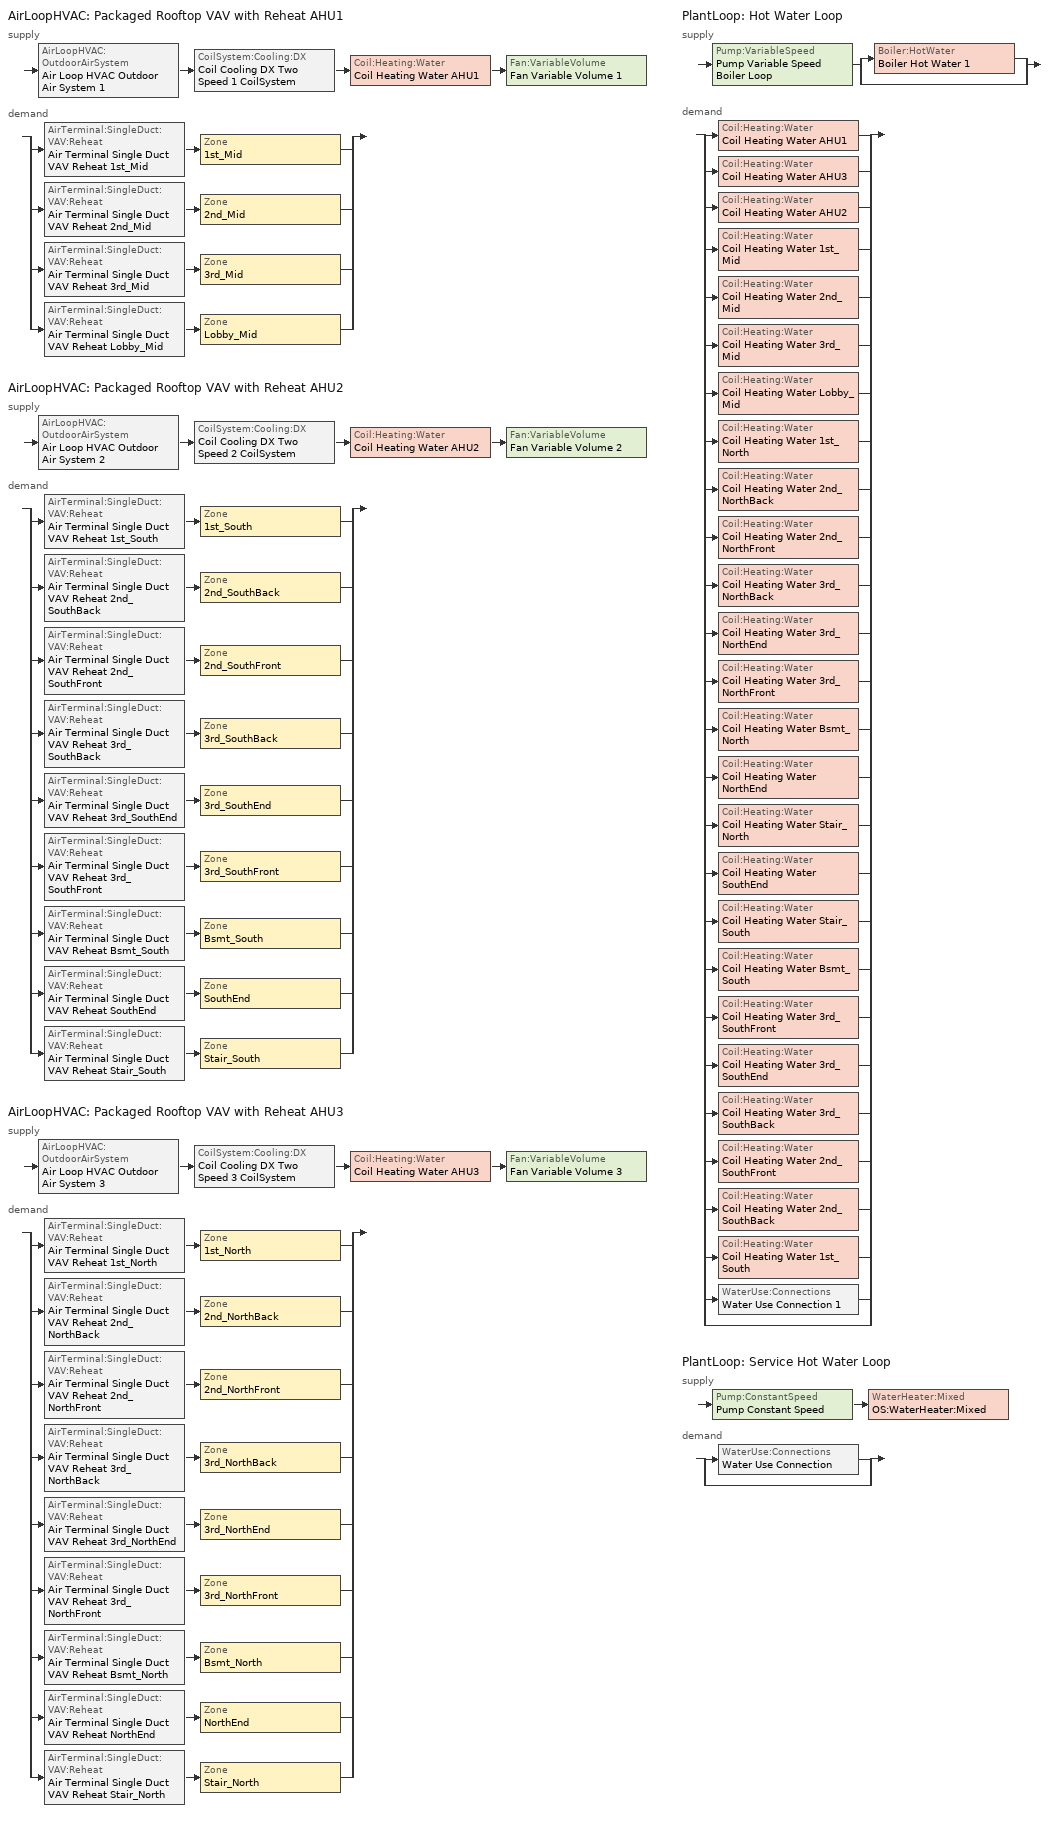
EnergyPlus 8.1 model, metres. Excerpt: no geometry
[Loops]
AirLoopHVAC 'Packaged Rooftop VAV with Reheat AHU1'
 supply: AirLoopHVAC:OutdoorAirSystem 'Air Loop HVAC Outdoor Air System 1' > CoilSystem:Cooling:DX 'Coil Cooling DX Two Speed 1 CoilSystem' > Coil:Heating:Water 'Coil Heating Water AHU1' > Fan:VariableVolume 'Fan Variable Volume 1'
 demand: split
  | AirTerminal:SingleDuct:VAV:Reheat 'Air Terminal Single Duct VAV Reheat 1st_Mid' > Zone '1st_Mid'
  | AirTerminal:SingleDuct:VAV:Reheat 'Air Terminal Single Duct VAV Reheat 2nd_Mid' > Zone '2nd_Mid'
  | AirTerminal:SingleDuct:VAV:Reheat 'Air Terminal Single Duct VAV Reheat 3rd_Mid' > Zone '3rd_Mid'
  | AirTerminal:SingleDuct:VAV:Reheat 'Air Terminal Single Duct VAV Reheat Lobby_Mid' > Zone 'Lobby_Mid'
AirLoopHVAC 'Packaged Rooftop VAV with Reheat AHU2'
 supply: AirLoopHVAC:OutdoorAirSystem 'Air Loop HVAC Outdoor Air System 2' > CoilSystem:Cooling:DX 'Coil Cooling DX Two Speed 2 CoilSystem' > Coil:Heating:Water 'Coil Heating Water AHU2' > Fan:VariableVolume 'Fan Variable Volume 2'
 demand: split
  | AirTerminal:SingleDuct:VAV:Reheat 'Air Terminal Single Duct VAV Reheat 1st_South' > Zone '1st_South'
  | AirTerminal:SingleDuct:VAV:Reheat 'Air Terminal Single Duct VAV Reheat 2nd_SouthBack' > Zone '2nd_SouthBack'
  | AirTerminal:SingleDuct:VAV:Reheat 'Air Terminal Single Duct VAV Reheat 2nd_SouthFront' > Zone '2nd_SouthFront'
  | AirTerminal:SingleDuct:VAV:Reheat 'Air Terminal Single Duct VAV Reheat 3rd_SouthBack' > Zone '3rd_SouthBack'
  | AirTerminal:SingleDuct:VAV:Reheat 'Air Terminal Single Duct VAV Reheat 3rd_SouthEnd' > Zone '3rd_SouthEnd'
  | AirTerminal:SingleDuct:VAV:Reheat 'Air Terminal Single Duct VAV Reheat 3rd_SouthFront' > Zone '3rd_SouthFront'
  | AirTerminal:SingleDuct:VAV:Reheat 'Air Terminal Single Duct VAV Reheat Bsmt_South' > Zone 'Bsmt_South'
  | AirTerminal:SingleDuct:VAV:Reheat 'Air Terminal Single Duct VAV Reheat SouthEnd' > Zone 'SouthEnd'
  | AirTerminal:SingleDuct:VAV:Reheat 'Air Terminal Single Duct VAV Reheat Stair_South' > Zone 'Stair_South'
AirLoopHVAC 'Packaged Rooftop VAV with Reheat AHU3'
 supply: AirLoopHVAC:OutdoorAirSystem 'Air Loop HVAC Outdoor Air System 3' > CoilSystem:Cooling:DX 'Coil Cooling DX Two Speed 3 CoilSystem' > Coil:Heating:Water 'Coil Heating Water AHU3' > Fan:VariableVolume 'Fan Variable Volume 3'
 demand: split
  | AirTerminal:SingleDuct:VAV:Reheat 'Air Terminal Single Duct VAV Reheat 1st_North' > Zone '1st_North'
  | AirTerminal:SingleDuct:VAV:Reheat 'Air Terminal Single Duct VAV Reheat 2nd_NorthBack' > Zone '2nd_NorthBack'
  | AirTerminal:SingleDuct:VAV:Reheat 'Air Terminal Single Duct VAV Reheat 2nd_NorthFront' > Zone '2nd_NorthFront'
  | AirTerminal:SingleDuct:VAV:Reheat 'Air Terminal Single Duct VAV Reheat 3rd_NorthBack' > Zone '3rd_NorthBack'
  | AirTerminal:SingleDuct:VAV:Reheat 'Air Terminal Single Duct VAV Reheat 3rd_NorthEnd' > Zone '3rd_NorthEnd'
  | AirTerminal:SingleDuct:VAV:Reheat 'Air Terminal Single Duct VAV Reheat 3rd_NorthFront' > Zone '3rd_NorthFront'
  | AirTerminal:SingleDuct:VAV:Reheat 'Air Terminal Single Duct VAV Reheat Bsmt_North' > Zone 'Bsmt_North'
  | AirTerminal:SingleDuct:VAV:Reheat 'Air Terminal Single Duct VAV Reheat NorthEnd' > Zone 'NorthEnd'
  | AirTerminal:SingleDuct:VAV:Reheat 'Air Terminal Single Duct VAV Reheat Stair_North' > Zone 'Stair_North'
PlantLoop 'Hot Water Loop'
 supply: Pump:VariableSpeed 'Pump Variable Speed Boiler Loop' > split
  | Boiler:HotWater 'Boiler Hot Water 1'
  | bypass
 demand: split
  | Coil:Heating:Water 'Coil Heating Water AHU1'
  | Coil:Heating:Water 'Coil Heating Water AHU3'
  | Coil:Heating:Water 'Coil Heating Water AHU2'
  | Coil:Heating:Water 'Coil Heating Water 1st_Mid'
  | Coil:Heating:Water 'Coil Heating Water 2nd_Mid'
  | Coil:Heating:Water 'Coil Heating Water 3rd_Mid'
  | Coil:Heating:Water 'Coil Heating Water Lobby_Mid'
  | Coil:Heating:Water 'Coil Heating Water 1st_North'
  | Coil:Heating:Water 'Coil Heating Water 2nd_NorthBack'
  | Coil:Heating:Water 'Coil Heating Water 2nd_NorthFront'
  | Coil:Heating:Water 'Coil Heating Water 3rd_NorthBack'
  | Coil:Heating:Water 'Coil Heating Water 3rd_NorthEnd'
  | Coil:Heating:Water 'Coil Heating Water 3rd_NorthFront'
  | Coil:Heating:Water 'Coil Heating Water Bsmt_North'
  | Coil:Heating:Water 'Coil Heating Water NorthEnd'
  | Coil:Heating:Water 'Coil Heating Water Stair_North'
  | Coil:Heating:Water 'Coil Heating Water SouthEnd'
  | Coil:Heating:Water 'Coil Heating Water Stair_South'
  | Coil:Heating:Water 'Coil Heating Water Bsmt_South'
  | Coil:Heating:Water 'Coil Heating Water 3rd_SouthFront'
  | Coil:Heating:Water 'Coil Heating Water 3rd_SouthEnd'
  | Coil:Heating:Water 'Coil Heating Water 3rd_SouthBack'
  | Coil:Heating:Water 'Coil Heating Water 2nd_SouthFront'
  | Coil:Heating:Water 'Coil Heating Water 2nd_SouthBack'
  | Coil:Heating:Water 'Coil Heating Water 1st_South'
  | WaterUse:Connections 'Water Use Connection 1'
  | bypass
PlantLoop 'Service Hot Water Loop'
 supply: Pump:ConstantSpeed 'Pump Constant Speed' > WaterHeater:Mixed 'OS:WaterHeater:Mixed'
 demand: split
  | WaterUse:Connections 'Water Use Connection'
  | bypass
[DesignSpecification:OutdoorAir] Outdoor Air Method=Sum; Outdoor Air Flow per Person {m3/s-person}=0; Outdoor Air Flow per Zone {m3/s}=0; Outdoor Air Flow Air Changes per Hour {1/hr}=0
Name | Outdoor Air Flow per Zone Floor Area {m3/s-m2} | Outdoor Air Flow Rate Fraction Schedule
Design Specification Outdoor Air 6 | 0.00084308
Design Specification Outdoor Air 10 | 0.000773748
Design Specification Outdoor Air 11 | 0.000771382
Design Specification Outdoor Air 9; Design Specification Outdoor Air 2; Design Specification Outdoor Air 8; Design Specification Outdoor Air 4 | 0.0011684
MediumOffice Outdoor Air 5; MediumOffice Outdoor Air 10 | 0.0011684 | Always On
Design Specification Outdoor Air 5 | 0.00109299
MediumOffice Outdoor Air 2 | 0.0008128 | Always On
Design Specification Outdoor Air 1 | 0.000371111
Design Specification Outdoor Air 7 | 0.00109844
Design Specification Outdoor Air 3 | 0.00038016
MediumOffice Outdoor Air 7 | 0.000254 | Always On
[DesignSpecification:ZoneAirDistribution] Zone Air Distribution Effectiveness in Cooling Mode=1; Zone Air Distribution Effectiveness in Heating Mode=1
1st_Mid Design Spec Zone Air Dist; 1st_North Design Spec Zone Air Dist; 1st_South Design Spec Zone Air Dist; 2nd_Mid Design Spec Zone Air Dist; 2nd_NorthBack Design Spec Zone Air Dist; 2nd_NorthFront Design Spec Zone Air Dist; 2nd_SouthBack Design Spec Zone Air Dist; 2nd_SouthFront Design Spec Zone Air Dist; 3rd_Mid Design Spec Zone Air Dist; 3rd_NorthBack Design Spec Zone Air Dist; 3rd_NorthEnd Design Spec Zone Air Dist; 3rd_NorthFront Design Spec Zone Air Dist; 3rd_SouthBack Design Spec Zone Air Dist; 3rd_SouthEnd Design Spec Zone Air Dist; 3rd_SouthFront Design Spec Zone Air Dist; Bsmt_North Design Spec Zone Air Dist; Bsmt_South Design Spec Zone Air Dist; Lobby_Mid Design Spec Zone Air Dist; NorthEnd Design Spec Zone Air Dist; SouthEnd Design Spec Zone Air Dist; Stair_North Design Spec Zone Air Dist; Stair_South Design Spec Zone Air Dist
[Sizing:Zone] Zone Cooling Design Supply Air Temperature Input Method=SupplyAirTemperature; Zone Cooling Design Supply Air Temperature {C}=12.7778; Zone Heating Design Supply Air Temperature Input Method=SupplyAirTemperature; Zone Cooling Design Supply Air Humidity Ratio {kgWater/kgDryAir}=0.0085; Zone Heating Design Supply Air Humidity Ratio {kgWater/kgDryAir}=0.008; Cooling Design Air Flow Method=DesignDay; Cooling Design Air Flow Rate {m3/s}=0; Cooling Minimum Air Flow per Zone Floor Area {m3/s-m2}=0.000762; Cooling Minimum Air Flow {m3/s}=0; Cooling Minimum Air Flow Fraction=0; Heating Design Air Flow Method=DesignDay; Heating Design Air Flow Rate {m3/s}=0; Heating Maximum Air Flow per Zone Floor Area {m3/s-m2}=0.002032; Heating Maximum Air Flow {m3/s}=0.141576; Heating Maximum Air Flow Fraction=0.3
Name | Zone Heating Design Supply Air Temperature {C} | Design Specification Outdoor Air Object | Design Specification Zone Air Distribution Object
1st_Mid | 34.4444 | Design Specification Outdoor Air 6 | 1st_Mid Design Spec Zone Air Dist
1st_North | 31.1111 | Design Specification Outdoor Air 10 | 1st_North Design Spec Zone Air Dist
1st_South | 31.1111 | Design Specification Outdoor Air 11 | 1st_South Design Spec Zone Air Dist
2nd_Mid | 40.5556 | Design Specification Outdoor Air 9 | 2nd_Mid Design Spec Zone Air Dist
2nd_NorthBack | 30.5556 | MediumOffice Outdoor Air 5 | 2nd_NorthBack Design Spec Zone Air Dist
2nd_NorthFront | 31.1111 | MediumOffice Outdoor Air 5 | 2nd_NorthFront Design Spec Zone Air Dist
2nd_SouthBack | 31.1111 | MediumOffice Outdoor Air 5 | 2nd_SouthBack Design Spec Zone Air Dist
2nd_SouthFront | 31.1111 | Design Specification Outdoor Air 5 | 2nd_SouthFront Design Spec Zone Air Dist
3rd_Mid | 34.4444 | Design Specification Outdoor Air 2 | 3rd_Mid Design Spec Zone Air Dist
3rd_NorthBack | 31.1111 | MediumOffice Outdoor Air 2 | 3rd_NorthBack Design Spec Zone Air Dist
3rd_NorthEnd | 33.8889 | MediumOffice Outdoor Air 5 | 3rd_NorthEnd Design Spec Zone Air Dist
3rd_NorthFront | 31.1111 | MediumOffice Outdoor Air 10 | 3rd_NorthFront Design Spec Zone Air Dist
3rd_SouthBack | 31.1111 | MediumOffice Outdoor Air 10 | 3rd_SouthBack Design Spec Zone Air Dist
3rd_SouthEnd | 33.8889 | MediumOffice Outdoor Air 10 | 3rd_SouthEnd Design Spec Zone Air Dist
3rd_SouthFront | 31.1111 | MediumOffice Outdoor Air 10 | 3rd_SouthFront Design Spec Zone Air Dist
Bsmt_North | 34.4444 | Design Specification Outdoor Air 1 | Bsmt_North Design Spec Zone Air Dist
Bsmt_South | 31.1111 | Design Specification Outdoor Air 7 | Bsmt_South Design Spec Zone Air Dist
Lobby_Mid | 34.4444 | Design Specification Outdoor Air 3 | Lobby_Mid Design Spec Zone Air Dist
NorthEnd | 34.4444 | Design Specification Outdoor Air 8 | NorthEnd Design Spec Zone Air Dist
SouthEnd | 34.4444 | Design Specification Outdoor Air 4 | SouthEnd Design Spec Zone Air Dist
Stair_North | 31.1111 | MediumOffice Outdoor Air 7 | Stair_North Design Spec Zone Air Dist
Stair_South | 31.1111 | MediumOffice Outdoor Air 7 | Stair_South Design Spec Zone Air Dist
[Sizing:System] Type of Load to Size On=Sensible; Preheat Design Temperature {C}=7; Preheat Design Humidity Ratio {kgWater/kgDryAir}=0.008; Precool Design Temperature {C}=12.8; Precool Design Humidity Ratio {kgWater/kgDryAir}=0.008; Central Cooling Design Supply Air Temperature {C}=12.8; Central Heating Design Supply Air Temperature {C}=12.8; Sizing Option=NonCoincident; 100% Outdoor Air in Cooling=No; 100% Outdoor Air in Heating=No; Central Cooling Design Supply Air Humidity Ratio {kgWater/kgDryAir}=0.0085; Central Heating Design Supply Air Humidity Ratio {kgWater/kgDryAir}=0.008; Cooling Design Air Flow Method=DesignDay; Cooling Design Air Flow Rate {m3/s}=0; Heating Design Air Flow Method=DesignDay; Heating Design Air Flow Rate {m3/s}=0; System Outdoor Air Method=ZoneSum
Name | Design Outdoor Air Flow Rate {m3/s} | Minimum System Air Flow Ratio
Packaged Rooftop VAV with Reheat AHU1 | 0.873103 | 0.293274
Packaged Rooftop VAV with Reheat AHU2 | 1.08548 | 0.34995
Packaged Rooftop VAV with Reheat AHU3 | 1.08548 | 0.346449
[Sizing:Plant] Loop Type=Heating
Name | Design Loop Exit Temperature {C} | Loop Design Temperature Difference {deltaC}
Hot Water Loop | 82.2222 | 22.2222
Service Hot Water Loop | 54.4444 | 11
[ZoneControl:Thermostat] Control 1=Medium Office Thermostat
Name | Zone or ZoneList | Control Type Schedule
1st_Mid Thermostat | 1st_Mid | 1st_Mid Thermostat Schedule
1st_North Thermostat | 1st_North | 1st_North Thermostat Schedule
1st_South Thermostat | 1st_South | 1st_South Thermostat Schedule
2nd_Mid Thermostat | 2nd_Mid | 2nd_Mid Thermostat Schedule
2nd_NorthBack Thermostat | 2nd_NorthBack | 2nd_NorthBack Thermostat Schedule
2nd_NorthFront Thermostat | 2nd_NorthFront | 2nd_NorthFront Thermostat Schedule
2nd_SouthBack Thermostat | 2nd_SouthBack | 2nd_SouthBack Thermostat Schedule
2nd_SouthFront Thermostat | 2nd_SouthFront | 2nd_SouthFront Thermostat Schedule
3rd_Mid Thermostat | 3rd_Mid | 3rd_Mid Thermostat Schedule
3rd_NorthBack Thermostat | 3rd_NorthBack | 3rd_NorthBack Thermostat Schedule
3rd_NorthEnd Thermostat | 3rd_NorthEnd | 3rd_NorthEnd Thermostat Schedule
3rd_NorthFront Thermostat | 3rd_NorthFront | 3rd_NorthFront Thermostat Schedule
3rd_SouthBack Thermostat | 3rd_SouthBack | 3rd_SouthBack Thermostat Schedule
3rd_SouthEnd Thermostat | 3rd_SouthEnd | 3rd_SouthEnd Thermostat Schedule
3rd_SouthFront Thermostat | 3rd_SouthFront | 3rd_SouthFront Thermostat Schedule
Bsmt_North Thermostat | Bsmt_North | Bsmt_North Thermostat Schedule
Bsmt_South Thermostat | Bsmt_South | Bsmt_South Thermostat Schedule
Lobby_Mid Thermostat | Lobby_Mid | Lobby_Mid Thermostat Schedule
NorthEnd Thermostat | NorthEnd | NorthEnd Thermostat Schedule
SouthEnd Thermostat | SouthEnd | SouthEnd Thermostat Schedule
Stair_North Thermostat | Stair_North | Stair_North Thermostat Schedule
Stair_South Thermostat | Stair_South | Stair_South Thermostat Schedule
[ThermostatSetpoint:DualSetpoint]
Medium Office Thermostat: Heating Setpoint Temperature Schedule=Bldg101 HtgSetp 70F; Cooling Setpoint Temperature Schedule=Bldg101 ClgSetp 72F
[AirTerminal:SingleDuct:VAV:Reheat] Availability Schedule=Always On Discrete; Fixed Minimum Air Flow Rate {m3/s}=0; Minimum Hot Water or Steam Flow Rate {m3/s}=0; Convergence Tolerance=0.001; Damper Heating Action=Normal; Maximum Flow per Zone Floor Area During Reheat {m3/s-m2}=0; Maximum Flow Fraction During Reheat=1
Name | Maximum Air Flow Rate {m3/s} | Zone Minimum Air Flow Input Method | Constant Minimum Air Flow Fraction | Reheat Coil | Maximum Hot Water or Steam Flow Rate {m3/s} | Maximum Reheat Air Temperature {C}
Air Terminal Single Duct VAV Reheat 1st_Mid | 1.55743 | Constant | 0.24 | Coil Heating Water 1st_Mid | 9.46353e-05 | 40.5556
Air Terminal Single Duct VAV Reheat 1st_North | 1.88779 | Constant | 0.35 | Coil Heating Water 1st_North | 0.000151416 | 35
Air Terminal Single Duct VAV Reheat 1st_South | 1.88779 | Constant | 0.35 | Coil Heating Water 1st_South | 0.000151416 | 40.5556
Air Terminal Single Duct VAV Reheat 2nd_Mid | 1.60462 | Constant | 0.25 | Coil Heating Water 2nd_Mid | 0.000189271 | 40.5556
Air Terminal Single Duct VAV Reheat 2nd_NorthBack | 1.41584 | Constant | 0.33 | Coil Heating Water 2nd_NorthBack | 0.000100944 | 40.5556
Air Terminal Single Duct VAV Reheat 2nd_NorthFront | 1.88779 | Constant | 0.35 | Coil Heating Water 2nd_NorthFront | 0.000151416 | 40.5556
Air Terminal Single Duct VAV Reheat 2nd_SouthBack | 1.41584 | Constant | 0.33 | Coil Heating Water 2nd_SouthBack | 0.000100944 | 40.5556
Air Terminal Single Duct VAV Reheat 2nd_SouthFront | 1.88779 | Constant | 0.35 | Coil Heating Water 2nd_SouthFront | 0.000151416 | 40.5556
Air Terminal Single Duct VAV Reheat 3rd_Mid | 3.77558 | Constant | 0.31 | Coil Heating Water 3rd_Mid | 0.000315451 | 40.5556
Air Terminal Single Duct VAV Reheat 3rd_NorthBack | 1.88779 | Constant | 0.35 | Coil Heating Water 3rd_NorthBack | 0.000151416 | 40.5556
Air Terminal Single Duct VAV Reheat 3rd_NorthEnd | 1.88779 | Constant | 0.38 | Coil Heating Water 3rd_NorthEnd | 0.00019558 | 40.5556
Air Terminal Single Duct VAV Reheat 3rd_NorthFront | 1.88779 | Constant | 0.35 | Coil Heating Water 3rd_NorthFront | 0.000151416 | 40.5556
Air Terminal Single Duct VAV Reheat 3rd_SouthBack | 1.88779 | Constant | 0.35 | Coil Heating Water 3rd_SouthBack | 0.000151416 | 40.5556
Air Terminal Single Duct VAV Reheat 3rd_SouthEnd | 1.88779 | Constant | 0.38 | Coil Heating Water 3rd_SouthEnd | 0.00019558 | 40.5556
Air Terminal Single Duct VAV Reheat 3rd_SouthFront | 1.88779 | FixedFlowRate | 0.35 | Coil Heating Water 3rd_SouthFront | 0.000151416 | 40.5556
Air Terminal Single Duct VAV Reheat Bsmt_North | 1.41584 | Constant | 0.33 | Coil Heating Water Bsmt_North | 0.000189271 | 40.5556
Air Terminal Single Duct VAV Reheat Bsmt_South | 1.88779 | Constant | 0.35 | Coil Heating Water Bsmt_South | 0.000151416 | 40.5556
Air Terminal Single Duct VAV Reheat Lobby_Mid | 3.77558 | Constant | 0.31 | Coil Heating Water Lobby_Mid | 0.000315451 | 40.5556
Air Terminal Single Duct VAV Reheat NorthEnd | 3.77558 | Constant | 0.31 | Coil Heating Water NorthEnd | 0.000315451 | 40.5556
Air Terminal Single Duct VAV Reheat SouthEnd | 3.77558 | Constant | 0.31 | Coil Heating Water SouthEnd | 0.000315451 | 40.5556
Air Terminal Single Duct VAV Reheat Stair_North | 0.471947 | Constant | 0.35 | Coil Heating Water Stair_North | 3.78541e-05 | 40.5556
Air Terminal Single Duct VAV Reheat Stair_South | 0.471947 | Constant | 0.35 | Coil Heating Water Stair_South | 3.78541e-05 | 40.5556
[Zone equipment]
1st_Mid: Air Terminal Single Duct VAV Reheat 1st_Mid
1st_North: Air Terminal Single Duct VAV Reheat 1st_North
1st_South: Air Terminal Single Duct VAV Reheat 1st_South
2nd_Mid: Air Terminal Single Duct VAV Reheat 2nd_Mid
2nd_NorthBack: Air Terminal Single Duct VAV Reheat 2nd_NorthBack
2nd_NorthFront: Air Terminal Single Duct VAV Reheat 2nd_NorthFront
2nd_SouthBack: Air Terminal Single Duct VAV Reheat 2nd_SouthBack
2nd_SouthFront: Air Terminal Single Duct VAV Reheat 2nd_SouthFront
3rd_Mid: Air Terminal Single Duct VAV Reheat 3rd_Mid
3rd_NorthBack: Air Terminal Single Duct VAV Reheat 3rd_NorthBack
3rd_NorthEnd: Air Terminal Single Duct VAV Reheat 3rd_NorthEnd
3rd_NorthFront: Air Terminal Single Duct VAV Reheat 3rd_NorthFront
3rd_SouthBack: Air Terminal Single Duct VAV Reheat 3rd_SouthBack
3rd_SouthEnd: Air Terminal Single Duct VAV Reheat 3rd_SouthEnd
3rd_SouthFront: Air Terminal Single Duct VAV Reheat 3rd_SouthFront
Bsmt_North: Air Terminal Single Duct VAV Reheat Bsmt_North
Bsmt_South: Air Terminal Single Duct VAV Reheat Bsmt_South
Lobby_Mid: Air Terminal Single Duct VAV Reheat Lobby_Mid
NorthEnd: Air Terminal Single Duct VAV Reheat NorthEnd
SouthEnd: Air Terminal Single Duct VAV Reheat SouthEnd
Stair_North: Air Terminal Single Duct VAV Reheat Stair_North
Stair_South: Air Terminal Single Duct VAV Reheat Stair_South
[Fan:VariableVolume] Availability Schedule=FanSchedule Always On; Fan Power Minimum Flow Rate Input Method=FixedFlowRate; Fan Power Minimum Flow Fraction=0; Fan Power Minimum Air Flow Rate {m3/s}=0; Motor Efficiency=0.93; Motor In Airstream Fraction=1; Fan Power Coefficient 1=0.0407599; Fan Power Coefficient 2=0.088045; Fan Power Coefficient 3=-0.0729261; Fan Power Coefficient 4=0.94374; Fan Power Coefficient 5=0
Name | Fan Total Efficiency | Pressure Rise {Pa} | Maximum Flow Rate {m3/s}
Fan Variable Volume 1 | 0.668 | 1120.9 | 6.43689
Fan Variable Volume 2 | 0.69 | 1215.55 | 11.5981
Fan Variable Volume 3 | 0.689 | 1078.55 | 11.7152
[Coil:Cooling:DX:TwoSpeed] Availability Schedule=Always On Discrete; Condenser Type=AirCooled; High Speed Evaporative Condenser Effectiveness=0; Low Speed Evaporative Condenser Effectiveness=0; Basin Heater Capacity {W/K}=10; Basin Heater Setpoint Temperature {C}=2
Name | High Speed Gross Rated Total Cooling Capacity {W} | High Speed Rated Sensible Heat Ratio | High Speed Gross Rated Cooling COP {W/W} | High Speed Rated Air Flow Rate {m3/s} | Total Cooling Capacity Function of Temperature Curve | Total Cooling Capacity Function of Flow Fraction Curve | Energy Input Ratio Function of Temperature Curve | Energy Input Ratio Function of Flow Fraction Curve | Part Load Fraction Correlation Curve | Low Speed Gross Rated Total Cooling Capacity {W} | Low Speed Gross Rated Sensible Heat Ratio | Low Speed Gross Rated Cooling COP {W/W} | Low Speed Rated Air Flow Rate {m3/s} | Low Speed Total Cooling Capacity Function of Temperature Curve | Low Speed Energy Input Ratio Function of Temperature Curve
Coil Cooling DX Two Speed 1 | 135408 | 0.676083 | 2.93 | 5.34898 | Curve Biquadratic 1 | Curve Quadratic 1 | Curve Biquadratic 2 | Curve Quadratic 2 | Curve Quadratic 3 | 45129.7 | 0.676083 | 3.36002 | 1.78 | Curve Biquadratic 3 | Curve Biquadratic 4
Coil Cooling DX Two Speed 2 | 215718 | 0.716168 | 3.077 | 10.1077 | Curve Biquadratic 5 | Curve Quadratic 4 | Curve Biquadratic 6 | Curve Quadratic 5 | Curve Quadratic 6 | 21071.4 | 0.716168 | 3.780645 | 3.37 | Curve Biquadratic 7 | Curve Biquadratic 8
Coil Cooling DX Two Speed 3 | 201135 | 0.723972 | 2.989 | 9.68236 | Curve Biquadratic 9 | Curve Quadratic 7 | Curve Biquadratic 10 | Curve Quadratic 8 | Curve Quadratic 9 | 67035.4 | 0.723972 | 3.780645 | 3.23 | Curve Biquadratic 11 | Curve Biquadratic 12
[Coil:Heating:Water] Availability Schedule=Bldg101_HeatingSchedule; U-Factor Times Area Value {W/K}=Autosize; Performance Input Method=NominalCapacity; Rated Inlet Water Temperature {C}=82.2222; Rated Ratio for Air and Water Convection=0.5
Name | Maximum Water Flow Rate {m3/s} | Rated Capacity {W} | Rated Inlet Air Temperature {C} | Rated Outlet Water Temperature {C} | Rated Outlet Air Temperature {C}
Coil Heating Water 1st_Mid | 9.46353e-05 | 8499.06 | 12.7778 | 60 | 34.4444
Coil Heating Water 1st_North; Coil Heating Water 1st_South; Coil Heating Water 2nd_NorthFront; Coil Heating Water 2nd_SouthFront; Coil Heating Water 3rd_NorthBack; Coil Heating Water 3rd_NorthFront; Coil Heating Water 3rd_SouthBack; Coil Heating Water 3rd_SouthFront; Coil Heating Water Bsmt_South | 0.000151416 | 14653.6 | 12.7778 | 60 | 31.1111
Coil Heating Water 2nd_Mid | 0.000189271 | 13774.3 | 12.7778 | 60 | 40.5556
Coil Heating Water 2nd_NorthBack; Coil Heating Water 2nd_SouthBack | 0.000100944 | 10257.5 | 12.7778 | 60 | 30.5556
Coil Heating Water 3rd_Mid; Coil Heating Water Lobby_Mid; Coil Heating Water NorthEnd; Coil Heating Water SouthEnd | 0.000315451 | 30772.5 | 12.7778 | 60 | 34.4444
Coil Heating Water 3rd_NorthEnd; Coil Heating Water 3rd_SouthEnd | 0.00019558 | 18170.4 | 12.7778 | 60 | 33.8889
Coil Heating Water Bsmt_North | 0.000189271 | 17584.3 | 12.7778 | 60 | 34.4444
Coil Heating Water Stair_North; Coil Heating Water Stair_South | 3.78541e-05 | 3516.85 | 12.7778 | 60 | 31.1111
Coil Heating Water AHU1 | 0.000315451 | 43992 | 5.55556 | 48.8889 | 12.1111
Coil Heating Water AHU2 | 0.000340687 | 60105.4 | 11.6667 | 40 | 16.6667
Coil Heating Water AHU3 | 0.000340687 | 59745.8 | 11.6667 | 40.2778 | 16.8333
[CoilSystem:Cooling:DX] Availability Schedule=Always On Discrete
Name | Cooling Coil
Coil Cooling DX Two Speed 1 CoilSystem | Coil Cooling DX Two Speed 1
Coil Cooling DX Two Speed 2 CoilSystem | Coil Cooling DX Two Speed 2
Coil Cooling DX Two Speed 3 CoilSystem | Coil Cooling DX Two Speed 3
[Controller:WaterCoil] Control Variable=Temperature; Action=Normal; Actuator Variable=Flow; Controller Convergence Tolerance {deltaC}=0.001
Name | Maximum Actuated Flow {m3/s} | Minimum Actuated Flow {m3/s}
Controller Water Coil AHU1 | 0.000315 | 1e-007
Controller Water Coil AHU2 | 0.00034 | 1e-07
Controller Water Coil 6 | 0.00034 | 1e-007
[Controller:OutdoorAir] Economizer Control Type=NoEconomizer; Economizer Control Action Type=ModulateFlow; Economizer Maximum Limit Dry-Bulb Temperature {C}=28; Economizer Maximum Limit Enthalpy {J/kg}=64000; Economizer Minimum Limit Dry-Bulb Temperature {C}=-100; Lockout Type=NoLockout; Minimum Limit Type=FixedMinimum; High Humidity Control=No; Control High Indoor Humidity Based on Outdoor Humidity Ratio=Yes; Heat Recovery Bypass Control Type=BypassWhenOAFlowGreaterThanMinimum
Name | Minimum Outdoor Air Flow Rate {m3/s} | Maximum Outdoor Air Flow Rate {m3/s} | Mechanical Ventilation Controller
Controller Outdoor Air 1 | 0.873103 | 5.35188 | Controller Mechanical Ventilation 1
Controller Outdoor Air 2 | 1.08548 | 11.5981 | Controller Mechanical Ventilation 2
Controller Outdoor Air 3 | 1.08548 | 11.7152 | Controller Mechanical Ventilation 3
[Controller:MechanicalVentilation] Availability Schedule=Always On Discrete; Demand Controlled Ventilation=No; System Outdoor Air Method=ZoneSum
Name | Zone 1 | Design Specification Outdoor Air Object Name 1 | Design Specification Zone Air Distribution Object Name 1 | Zone 2 | Design Specification Outdoor Air Object Name 2 | Design Specification Zone Air Distribution Object Name 2 | Zone 3 | Design Specification Outdoor Air Object Name 3 | Design Specification Zone Air Distribution Object Name 3 | Zone 4 | Design Specification Outdoor Air Object Name 4 | Design Specification Zone Air Distribution Object Name 4 | Zone 5 | Design Specification Outdoor Air Object Name 5 | Design Specification Zone Air Distribution Object Name 5 | Zone 6 | Design Specification Outdoor Air Object Name 6 | Design Specification Zone Air Distribution Object Name 6 | Zone 7 | Design Specification Outdoor Air Object Name 7 | Design Specification Zone Air Distribution Object Name 7 | Zone 8 | Design Specification Outdoor Air Object Name 8 | Design Specification Zone Air Distribution Object Name 8 | Zone 9 | Design Specification Outdoor Air Object Name 9 | Design Specification Zone Air Distribution Object Name 9
Controller Mechanical Ventilation 1 | 1st_Mid | Design Specification Outdoor Air 6 | 1st_Mid Design Spec Zone Air Dist | 2nd_Mid | Design Specification Outdoor Air 9 | 2nd_Mid Design Spec Zone Air Dist | 3rd_Mid | Design Specification Outdoor Air 2 | 3rd_Mid Design Spec Zone Air Dist | Lobby_Mid | Design Specification Outdoor Air 3 | Lobby_Mid Design Spec Zone Air Dist
Controller Mechanical Ventilation 3 | 1st_North | Design Specification Outdoor Air 10 | 1st_North Design Spec Zone Air Dist | 2nd_NorthBack | MediumOffice Outdoor Air 5 | 2nd_NorthBack Design Spec Zone Air Dist | 2nd_NorthFront | MediumOffice Outdoor Air 5 | 2nd_NorthFront Design Spec Zone Air Dist | 3rd_NorthBack | MediumOffice Outdoor Air 2 | 3rd_NorthBack Design Spec Zone Air Dist | 3rd_NorthEnd | MediumOffice Outdoor Air 5 | 3rd_NorthEnd Design Spec Zone Air Dist | 3rd_NorthFront | MediumOffice Outdoor Air 10 | 3rd_NorthFront Design Spec Zone Air Dist | Bsmt_North | Design Specification Outdoor Air 1 | Bsmt_North Design Spec Zone Air Dist | NorthEnd | Design Specification Outdoor Air 8 | NorthEnd Design Spec Zone Air Dist | Stair_North | MediumOffice Outdoor Air 7 | Stair_North Design Spec Zone Air Dist
Controller Mechanical Ventilation 2 | 1st_South | Design Specification Outdoor Air 11 | 1st_South Design Spec Zone Air Dist | 2nd_SouthBack | MediumOffice Outdoor Air 5 | 2nd_SouthBack Design Spec Zone Air Dist | 2nd_SouthFront | Design Specification Outdoor Air 5 | 2nd_SouthFront Design Spec Zone Air Dist | 3rd_SouthBack | MediumOffice Outdoor Air 10 | 3rd_SouthBack Design Spec Zone Air Dist | 3rd_SouthEnd | MediumOffice Outdoor Air 10 | 3rd_SouthEnd Design Spec Zone Air Dist | 3rd_SouthFront | MediumOffice Outdoor Air 10 | 3rd_SouthFront Design Spec Zone Air Dist | Bsmt_South | Design Specification Outdoor Air 7 | Bsmt_South Design Spec Zone Air Dist | SouthEnd | Design Specification Outdoor Air 4 | SouthEnd Design Spec Zone Air Dist | Stair_South | MediumOffice Outdoor Air 7 | Stair_South Design Spec Zone Air Dist
[AirLoopHVAC]
Name | Design Supply Air Flow Rate {m3/s}
Packaged Rooftop VAV with Reheat AHU1 | 5.35188
Packaged Rooftop VAV with Reheat AHU2 | 10.0997
Packaged Rooftop VAV with Reheat AHU3 | 9.67492
[Pump:VariableSpeed]
Pump Variable Speed Boiler Loop: Rated Flow Rate {m3/s}=0.00435322; Rated Pump Head {Pa}=131519; Rated Power Consumption {W}=1118.55; Motor Efficiency=0.785; Fraction of Motor Inefficiencies to Fluid Stream=0; Coefficient 1 of the Part Load Performance Curve=0; Coefficient 2 of the Part Load Performance Curve=1; Coefficient 3 of the Part Load Performance Curve=0; Coefficient 4 of the Part Load Performance Curve=0; Minimum Flow Rate {m3/s}=0; Pump Control Type=Intermittent
[Pump:ConstantSpeed]
Pump Constant Speed: Rated Flow Rate {m3/s}=1.99996e-05; Rated Pump Head {Pa}=131519; Rated Power Consumption {W}=3.75; Motor Efficiency=0.9; Fraction of Motor Inefficiencies to Fluid Stream=0; Pump Control Type=Intermittent
[Boiler:HotWater]
Boiler Hot Water 1: Fuel Type=NaturalGas; Nominal Capacity {W}=478292; Nominal Thermal Efficiency=0.796; Efficiency Curve Temperature Evaluation Variable=LeavingBoiler; Normalized Boiler Efficiency Curve=Boiler Efficiency; Design Water Outlet Temperature {C}=82.2222; Design Water Flow Rate {m3/s}=0.00529958; Minimum Part Load Ratio=0; Maximum Part Load Ratio=1; Optimum Part Load Ratio=1; Water Outlet Upper Temperature Limit {C}=121.111; Boiler Flow Mode=ConstantFlow; Parasitic Electric Load {W}=219.803; Sizing Factor=1
[WaterHeater:Mixed]
OS:WaterHeater:Mixed: Tank Volume {m3}=0.757082; Setpoint Temperature Schedule=Water Heater Setpoint Temperature; Deadband Temperature Difference {deltaC}=2.77778; Maximum Temperature Limit {C}=80; Heater Control Type=Cycle; Heater Maximum Capacity {W}=117223; Heater Minimum Capacity {W}=0; Heater Ignition Minimum Flow Rate {m3/s}=0; Heater Ignition Delay {s}=0; Heater Fuel Type=NaturalGas; Heater Thermal Efficiency=0.8; Off Cycle Parasitic Fuel Consumption Rate {W}=20; Off Cycle Parasitic Fuel Type=NaturalGas; Off Cycle Parasitic Heat Fraction to Tank=0.8; On Cycle Parasitic Fuel Consumption Rate {W}=0; On Cycle Parasitic Fuel Type=NaturalGas; On Cycle Parasitic Heat Fraction to Tank=0; Ambient Temperature Indicator=Schedule; Ambient Temperature Schedule=Water Heater Ambient Temperature; Off Cycle Loss Coefficient to Ambient Temperature {W/K}=6; Off Cycle Loss Fraction to Zone=1; On Cycle Loss Coefficient to Ambient Temperature {W/K}=6; On Cycle Loss Fraction to Zone=1; Peak Use Flow Rate {m3/s}=0; Use Side Effectiveness=1; Source Side Effectiveness=1; Use Side Design Flow Rate {m3/s}=1.99996e-05; Source Side Design Flow Rate {m3/s}=0.000382327; Indirect Water Heating Recovery Time {hr}=1.5
[PlantLoop] Fluid Type=Water; Maximum Loop Temperature {C}=100; Minimum Loop Temperature {C}=5.68434e-14; Minimum Loop Flow Rate {m3/s}=0; Load Distribution Scheme=Optimal
Name | Plant Equipment Operation Scheme | Maximum Loop Flow Rate {m3/s} | Plant Loop Volume {m3}
Hot Water Loop | Hot Water Loop Operation Scheme List | 0.00757082 | 5.75383
Service Hot Water Loop | Service Hot Water Loop Operation Scheme List | 1.99996e-05 | 0.0946353
[PlantEquipmentList]
Hot Water Loop Heating Equipment List: Boiler Hot Water 1
Service Hot Water Loop Heating Equipment List: OS:WaterHeater:Mixed
[PlantEquipmentOperation:HeatingLoad] Load Range 1 Lower Limit {W}=0; Load Range 1 Upper Limit {W}=1000000000
Name | Range 1 Equipment List
Hot Water Loop Heating Operation Scheme | Hot Water Loop Heating Equipment List
Service Hot Water Loop Heating Operation Scheme | Service Hot Water Loop Heating Equipment List
[PlantEquipmentOperationSchemes] Control Scheme 1 Schedule=Always On Discrete
Name | Control Scheme 1
Hot Water Loop Operation Scheme List | Hot Water Loop Heating Operation Scheme
Service Hot Water Loop Operation Scheme List | Service Hot Water Loop Heating Operation Scheme
[SetpointManager:Scheduled] Control Variable=Temperature
Name | Schedule
Hot Water SPM 1 | Bldg101_ServiceHotWaterTemp
Hot Water SPM | Hot Water Temperature 180F
[SetpointManager:OutdoorAirReset] Control Variable=Temperature
Name | Setpoint at Outdoor Low Temperature {C} | Outdoor Low Temperature {C} | Setpoint at Outdoor High Temperature {C} | Outdoor High Temperature {C}
Setpoint Manager Outdoor Air Reset 1 | 22.2222 | 15.5556 | 14.1667 | 23.8889
Setpoint Manager Outdoor Air Reset | 22.2222 | 10 | 12.7778 | 21.1111
Setpoint Manager Outdoor Air Reset 2 | 23.3333 | 4.44444 | 14.1667 | 26.6667
[SetpointManager:MixedAir] Control Variable=Temperature
Setpoint Manager Mixed Air 10; Setpoint Manager Mixed Air 3; Setpoint Manager Mixed Air 2; Setpoint Manager Mixed Air 1; Setpoint Manager Mixed Air 6; Setpoint Manager Mixed Air 5; Setpoint Manager Mixed Air 4; Setpoint Manager Mixed Air 9; Setpoint Manager Mixed Air 8
[WaterUse:Equipment] Zone=Lobby_Mid
Name | Peak Flow Rate {m3/s} | Flow Rate Fraction Schedule
Bathroom Sink 1 | 1e-006 | HeatDumpSchedule
Bathroom Sink | 1.66e-05 | Bldg101_Occ
[WaterUse:Connections]
Name | Water Use Equipment 1
Water Use Connection 1 | Bathroom Sink 1
Water Use Connection | Bathroom Sink
[Schedule:Day:Interval]
Medium Office HtgSetp Default Schedule; Medium Office HtgSetp Summer Design Day; Medium Office HtgSetp Winter Design Day: No, 24:00, 21.1111
Medium Office ClgSetp Default Schedule; Medium Office ClgSetp Summer Design Day; Medium Office ClgSetp Winter Design Day: No, 24:00, 22.2222
Schedule Day 3; Always On Default Schedule; Always On Summer Design Day; Always On Winter Design Day; Always On Default Schedule 3; Always On Summer Design Day 3; Always On Winter Design Day 3; Schedule Day 18: No, 24:00, 1
Schedule Day 4; Medium Office Bldg Occ Rule 1 Day Schedule 1; Medium Office Bldg Occ Winter Design Day 1; Schedule Day 8: No, 24:00, 0
Hot Water Temperature Default; Hot Water Temperature Summer Design Day; Hot Water Temperature Winter Design Day; Water Heater Setpoint Temperature Default: No, 24:00, 54.4444
Hot Water Temperature Default 3; Hot Water Temperature Summer Design Day 3; Hot Water Temperature Winter Design Day 3: No, 24:00, 82.2222
Medium Office Bldg Occ Default Schedule 1: No, 06:00, 0, 07:00, 0.1, 08:00, 0.2, 12:00, 0.95, 13:00, 0.5, 17:00, 0.95, 18:00, 0.7, 20:00, 0.4, 22:00, 0.1, 24:00, 0.05
Medium Office Bldg Occ Summer Design Day 1: No, 06:00, 0, 07:00, 0.108085, 12:00, 0.979033, 13:00, 0.50485, 17:00, 0.980646, 18:00, 0.704846, 20:00, 0.390337, 22:00, 0.111311, 24:00, 0.0435705
Water Heater Ambient Temperature Default: No, 24:00, 22
[Schedule:Week:Daily]
Schedule:Week:Daily {68c9ef04-285c-4b44-88d1-bbccd9a3aa9b}: Medium Office HtgSetp Default Schedule, Medium Office HtgSetp Default Schedule, Medium Office HtgSetp Default Schedule, Medium Office HtgSetp Default Schedule, Medium Office HtgSetp Default Schedule, Medium Office HtgSetp Default Schedule, Medium Office HtgSetp Default Schedule, Medium Office HtgSetp Default Schedule, Medium Office HtgSetp Summer Design Day, Medium Office HtgSetp Winter Design Day, Medium Office HtgSetp Default Schedule, Medium Office HtgSetp Default Schedule
Schedule:Week:Daily {4965cb27-6ded-4d8e-ba5e-db11938f33e5}: Medium Office ClgSetp Default Schedule, Medium Office ClgSetp Default Schedule, Medium Office ClgSetp Default Schedule, Medium Office ClgSetp Default Schedule, Medium Office ClgSetp Default Schedule, Medium Office ClgSetp Default Schedule, Medium Office ClgSetp Default Schedule, Medium Office ClgSetp Default Schedule, Medium Office ClgSetp Summer Design Day, Medium Office ClgSetp Winter Design Day, Medium Office ClgSetp Default Schedule, Medium Office ClgSetp Default Schedule
Schedule:Week:Daily {2e492fb8-c8d3-411e-8df1-a8a06b1724c5}; Schedule:Week:Daily {9bedd0d9-5eb0-4ba1-acae-c511f74c0217}: Schedule Day 3, Schedule Day 3, Schedule Day 3, Schedule Day 3, Schedule Day 3, Schedule Day 3, Schedule Day 3, Schedule Day 3, Schedule Day 3, Schedule Day 3, Schedule Day 3, Schedule Day 3
Schedule:Week:Daily {b722d92f-a8a2-4653-a85f-73603dd99164}: Schedule Day 3, Schedule Day 3, Schedule Day 3, Schedule Day 3, Schedule Day 3, Schedule Day 4, Schedule Day 4, Schedule Day 3, Schedule Day 3, Schedule Day 3, Schedule Day 3, Schedule Day 3
Schedule:Week:Daily {2881533c-8edb-4f3b-a2cd-d8681836f888}: Schedule Day 4, Schedule Day 4, Schedule Day 4, Schedule Day 4, Schedule Day 4, Schedule Day 4, Schedule Day 4, Schedule Day 3, Schedule Day 3, Schedule Day 3, Schedule Day 3, Schedule Day 3
Schedule:Week:Daily {8982f5d6-d024-48ab-84e6-c125e552ff37}: Schedule Day 4, Schedule Day 3, Schedule Day 3, Schedule Day 3, Schedule Day 3, Schedule Day 3, Schedule Day 3, Schedule Day 3, Schedule Day 3, Schedule Day 3, Schedule Day 3, Schedule Day 3
Schedule:Week:Daily {e2af9267-e3cb-4a7d-a2ee-483c1d8510f9}: Always On Default Schedule, Always On Default Schedule, Always On Default Schedule, Always On Default Schedule, Always On Default Schedule, Always On Default Schedule, Always On Default Schedule, Always On Default Schedule, Always On Summer Design Day, Always On Winter Design Day, Always On Default Schedule, Always On Default Schedule
Schedule:Week:Daily {02ec307c-cc9d-4f69-9ebd-8f7445378ad0}: Medium Office Bldg Occ Rule 1 Day Schedule 1, Medium Office Bldg Occ Default Schedule 1, Medium Office Bldg Occ Default Schedule 1, Medium Office Bldg Occ Default Schedule 1, Medium Office Bldg Occ Default Schedule 1, Medium Office Bldg Occ Default Schedule 1, Medium Office Bldg Occ Rule 1 Day Schedule 1, Medium Office Bldg Occ Default Schedule 1, Medium Office Bldg Occ Summer Design Day 1, Medium Office Bldg Occ Winter Design Day 1, Medium Office Bldg Occ Default Schedule 1, Medium Office Bldg Occ Default Schedule 1
Schedule:Week:Daily {1e0089c5-fedc-42d8-ac77-a188a30c20a3}: Hot Water Temperature Default, Hot Water Temperature Default, Hot Water Temperature Default, Hot Water Temperature Default, Hot Water Temperature Default, Hot Water Temperature Default, Hot Water Temperature Default, Hot Water Temperature Default, Hot Water Temperature Summer Design Day, Hot Water Temperature Winter Design Day, Hot Water Temperature Default, Hot Water Temperature Default
Schedule:Week:Daily {4c3f3379-1410-433b-9c0a-a412eba0533f}: Always On Default Schedule 3, Always On Default Schedule 3, Always On Default Schedule 3, Always On Default Schedule 3, Always On Default Schedule 3, Always On Default Schedule 3, Always On Default Schedule 3, Always On Default Schedule 3, Always On Summer Design Day 3, Always On Winter Design Day 3, Always On Default Schedule 3, Always On Default Schedule 3
Schedule:Week:Daily {fc27b5b5-64d2-4024-b4f5-da87b9465cdf}; Schedule:Week:Daily {5504853b-149e-4d9d-913b-7b6a85fc543e}: Schedule Day 8, Schedule Day 8, Schedule Day 8, Schedule Day 8, Schedule Day 8, Schedule Day 8, Schedule Day 8, Schedule Day 8, Schedule Day 8, Schedule Day 8, Schedule Day 8, Schedule Day 8
Schedule:Week:Daily {5df16ac0-8b3c-4dea-b26d-d30bdca0ed29}: Schedule Day 8, Schedule Day 8, Schedule Day 8, Schedule Day 8, Schedule Day 8, Schedule Day 18, Schedule Day 18, Schedule Day 8, Schedule Day 8, Schedule Day 8, Schedule Day 8, Schedule Day 8
Schedule:Week:Daily {ea712392-ea3c-4824-bd82-8347d1d8ddce}: Schedule Day 18, Schedule Day 18, Schedule Day 18, Schedule Day 18, Schedule Day 18, Schedule Day 18, Schedule Day 18, Schedule Day 8, Schedule Day 8, Schedule Day 8, Schedule Day 8, Schedule Day 8
Schedule:Week:Daily {aec30447-50eb-44cb-a26c-6eab3314befa}: Schedule Day 18, Schedule Day 8, Schedule Day 8, Schedule Day 8, Schedule Day 8, Schedule Day 8, Schedule Day 8, Schedule Day 8, Schedule Day 8, Schedule Day 8, Schedule Day 8, Schedule Day 8
Schedule:Week:Daily {4e029437-1536-4baa-86e2-448e48536ac2}: Hot Water Temperature Default 3, Hot Water Temperature Default 3, Hot Water Temperature Default 3, Hot Water Temperature Default 3, Hot Water Temperature Default 3, Hot Water Temperature Default 3, Hot Water Temperature Default 3, Hot Water Temperature Default 3, Hot Water Temperature Summer Design Day 3, Hot Water Temperature Winter Design Day 3, Hot Water Temperature Default 3, Hot Water Temperature Default 3
Schedule:Week:Daily {1bce612b-f2d3-43d3-8077-2b835cd0e6c2}: Water Heater Ambient Temperature Default, Water Heater Ambient Temperature Default, Water Heater Ambient Temperature Default, Water Heater Ambient Temperature Default, Water Heater Ambient Temperature Default, Water Heater Ambient Temperature Default, Water Heater Ambient Temperature Default, Water Heater Ambient Temperature Default, Water Heater Ambient Temperature Default, Water Heater Ambient Temperature Default, Water Heater Ambient Temperature Default, Water Heater Ambient Temperature Default
Schedule:Week:Daily {3983e9e4-4db2-4574-9310-13f576b91573}: Water Heater Setpoint Temperature Default, Water Heater Setpoint Temperature Default, Water Heater Setpoint Temperature Default, Water Heater Setpoint Temperature Default, Water Heater Setpoint Temperature Default, Water Heater Setpoint Temperature Default, Water Heater Setpoint Temperature Default, Water Heater Setpoint Temperature Default, Water Heater Setpoint Temperature Default, Water Heater Setpoint Temperature Default, Water Heater Setpoint Temperature Default, Water Heater Setpoint Temperature Default
[Schedule:Year]
Bldg101 HtgSetp 70F: Schedule:Week:Daily {68c9ef04-285c-4b44-88d1-bbccd9a3aa9b}, 1, 1, 12, 31
Bldg101 ClgSetp 72F: Schedule:Week:Daily {4965cb27-6ded-4d8e-ba5e-db11938f33e5}, 1, 1, 12, 31
Bldg101_HeatingSchedule: Schedule:Week:Daily {2e492fb8-c8d3-411e-8df1-a8a06b1724c5}, 1, 1, 5, 6, Schedule:Week:Daily {b722d92f-a8a2-4653-a85f-73603dd99164}, 5, 7, 5, 13, Schedule:Week:Daily {2881533c-8edb-4f3b-a2cd-d8681836f888}, 5, 14, 10, 7, Schedule:Week:Daily {8982f5d6-d024-48ab-84e6-c125e552ff37}, 10, 8, 10, 14, Schedule:Week:Daily {9bedd0d9-5eb0-4ba1-acae-c511f74c0217}, 10, 15, 12, 31
Always On: Schedule:Week:Daily {e2af9267-e3cb-4a7d-a2ee-483c1d8510f9}, 1, 1, 12, 31
Bldg101_Occ: Schedule:Week:Daily {02ec307c-cc9d-4f69-9ebd-8f7445378ad0}, 1, 1, 12, 31
Bldg101_ServiceHotWaterTemp: Schedule:Week:Daily {1e0089c5-fedc-42d8-ac77-a188a30c20a3}, 1, 1, 12, 31
FanSchedule Always On: Schedule:Week:Daily {4c3f3379-1410-433b-9c0a-a412eba0533f}, 1, 1, 12, 31
HeatDumpSchedule: Schedule:Week:Daily {fc27b5b5-64d2-4024-b4f5-da87b9465cdf}, 1, 1, 5, 6, Schedule:Week:Daily {5df16ac0-8b3c-4dea-b26d-d30bdca0ed29}, 5, 7, 5, 13, Schedule:Week:Daily {ea712392-ea3c-4824-bd82-8347d1d8ddce}, 5, 14, 10, 7, Schedule:Week:Daily {aec30447-50eb-44cb-a26c-6eab3314befa}, 10, 8, 10, 14, Schedule:Week:Daily {5504853b-149e-4d9d-913b-7b6a85fc543e}, 10, 15, 12, 31
Hot Water Temperature 180F: Schedule:Week:Daily {4e029437-1536-4baa-86e2-448e48536ac2}, 1, 1, 12, 31
Water Heater Ambient Temperature: Schedule:Week:Daily {1bce612b-f2d3-43d3-8077-2b835cd0e6c2}, 1, 1, 12, 31
Water Heater Setpoint Temperature: Schedule:Week:Daily {3983e9e4-4db2-4574-9310-13f576b91573}, 1, 1, 12, 31
[Schedule:Compact]
1st_Mid Thermostat Schedule; 1st_North Thermostat Schedule; 1st_South Thermostat Schedule; 2nd_Mid Thermostat Schedule; 2nd_NorthBack Thermostat Schedule; 2nd_NorthFront Thermostat Schedule; 2nd_SouthBack Thermostat Schedule; 2nd_SouthFront Thermostat Schedule; 3rd_Mid Thermostat Schedule; 3rd_NorthBack Thermostat Schedule; 3rd_NorthEnd Thermostat Schedule; 3rd_NorthFront Thermostat Schedule; 3rd_SouthBack Thermostat Schedule; 3rd_SouthEnd Thermostat Schedule; 3rd_SouthFront Thermostat Schedule; Bsmt_North Thermostat Schedule; Bsmt_South Thermostat Schedule; Lobby_Mid Thermostat Schedule; NorthEnd Thermostat Schedule; SouthEnd Thermostat Schedule; Stair_North Thermostat Schedule; Stair_South Thermostat Schedule: Through: 12/31, For: AllDays, Until: 24:00, 4
[Schedule:Constant]
Always On Discrete: Hourly Value=1
[Curve:Quadratic]
Name | Coefficient1 Constant | Coefficient2 x | Coefficient3 x**2 | Minimum Value of x | Maximum Value of x
Curve Quadratic 1; Curve Quadratic 4; Curve Quadratic 7 | 0.77136 | 0.34053 | -0.11088 | 0.75918 | 1.13877
Curve Quadratic 2; Curve Quadratic 5; Curve Quadratic 8 | 1.2055 | -0.32953 | 0.12308 | 0.75918 | 1.13877
Curve Quadratic 3; Curve Quadratic 6; Curve Quadratic 9 | 0.771 | 0.229 | 0 | 0 | 1
[Curve:Biquadratic]
Name | Coefficient1 Constant | Coefficient2 x | Coefficient3 x**2 | Coefficient4 y | Coefficient5 y**2 | Coefficient6 x*y | Minimum Value of x | Maximum Value of x | Minimum Value of y | Maximum Value of y | Input Unit Type for X | Input Unit Type for Y | Output Unit Type
Curve Biquadratic 1; Curve Biquadratic 3; Curve Biquadratic 5; Curve Biquadratic 7; Curve Biquadratic 9; Curve Biquadratic 11 | 0.42415 | 0.04426 | -0.00042 | 0.00333 | -8e-005 | -0.00021 | 17 | 22 | 13 | 46
Curve Biquadratic 2; Curve Biquadratic 4; Curve Biquadratic 6; Curve Biquadratic 8; Curve Biquadratic 10; Curve Biquadratic 12 | 1.23649 | -0.02431 | 0.00057 | -0.01434 | 0.00063 | -0.00038 | 17 | 22 | 13 | 46
Boiler Efficiency | 1 | 0 | 0 | 0 | 0 | 0 | 0 | 1 | 0 | 1 | Dimensionless | Dimensionless | Dimensionless
